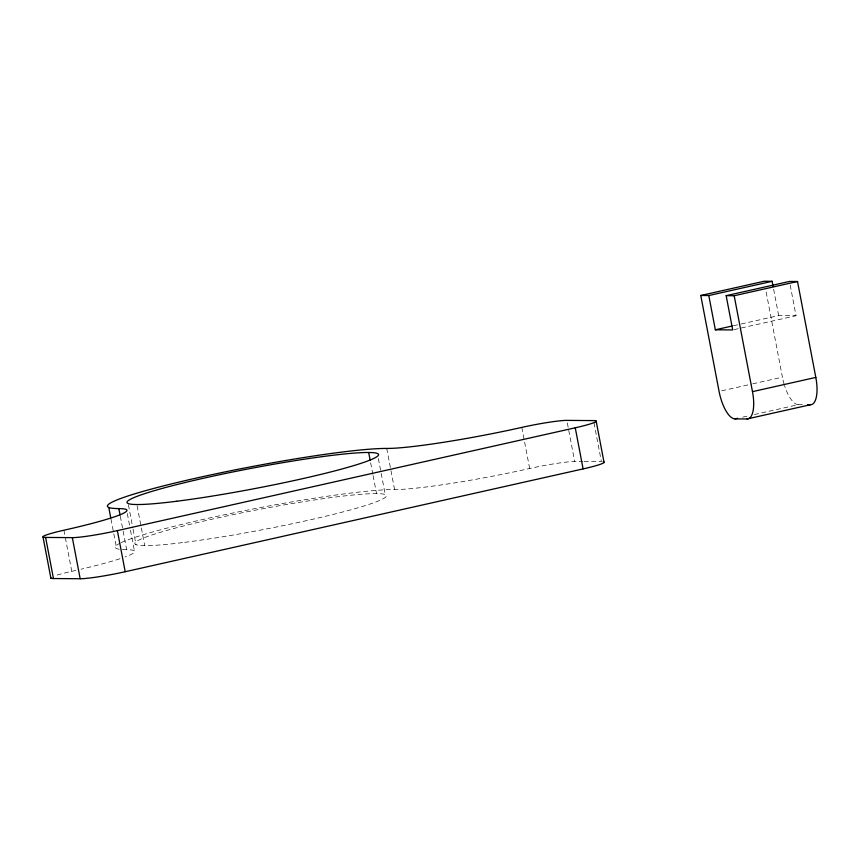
<?xml version="1.0" encoding="UTF-8"?>
<svg xmlns="http://www.w3.org/2000/svg" width="860" height="860" viewBox="0 0 860 860"><rect width="100%" height="100%" fill="white"/><g stroke="black" fill="none" stroke-linecap="round" stroke-linejoin="round"><path stroke-width="0.64" stroke-dasharray="4.3 3.22" d="M733.429 325.736L739.89 324.285M741.18 323.994L778.665 315.577L796.038 315.706L789.749 282.768M733.999 329.638L796.038 315.706M721.658 390.816L751.393 384.14M752.683 383.85L782.407 377.175L765.873 290.454M742.75 417.143L749.211 415.692M754.381 414.531L798.327 404.662L802.337 404.684M121.239 542.596A147.984 11.868 -10.8 0 1 252.55 509.088A147.984 11.868 -10.8 0 1 394.579 489.544A104.952 8.417 -10.8 0 0 529.652 468.506A34.98 2.806 -10.8 0 1 574.684 461.498L582.704 461.562M584.037 461.562L601.409 461.691L593.808 421.873M773.634 289.229L778.665 315.577M567.331 422.959L574.684 461.498M521.816 427.398L529.652 468.506M386.731 448.436L394.579 489.544M378.368 458.606L385.237 494.575M370.638 462.766L372.853 474.322M373.089 475.612L376.529 493.597M137.127 505.82L144.727 545.649M128.419 504.841L132.838 527.965M133.074 529.244L136.02 544.659M127.312 513.581L129.516 525.148M130.494 530.276L134.418 550.83M120.303 516.301L126.678 549.701A104.952 8.417 -10.8 0 1 125.033 556.979M110.972 519.021L116.616 548.562M63.919 530.222L71.756 571.33A34.98 2.806 -10.8 0 0 55.696 575.523M119.948 558.731A104.952 8.417 -10.8 0 1 81.044 569.202M75.787 570.416A104.952 8.417 -10.8 0 1 71.756 571.33M126.678 549.701A147.984 11.868 -10.8 0 1 120.443 549.389M119.25 549.228A147.984 11.868 -10.8 0 1 119.948 543.23M798.327 404.662A27.993 10.449 77.3 0 1 784.481 385.42M784.126 384.269A27.993 10.449 77.3 0 1 782.407 377.175M184.706 542.337A128.043 10.266 -10.8 0 0 385.452 497.263A128.043 10.266 -10.8 0 0 211.721 519.257A128.043 10.266 -10.8 0 0 184.706 542.337"/><path stroke-width="1.29" d="M700.782 295.485L708.801 295.539L715.337 329.799L732.698 329.928L726.163 295.668L789.501 281.446L797.521 281.51L815.817 377.422A27.993 10.449 77.3 0 1 810.356 404.748L747.017 418.971L734.999 418.885A27.993 10.449 77.3 0 1 719.078 391.397L700.782 295.485L764.11 281.263L772.13 281.317L773.14 286.595M708.801 295.539L772.13 281.317M726.163 295.668L734.182 295.733L797.521 281.51M715.337 329.799L732.139 326.026M45.612 537.435L72.337 537.629A34.98 2.806 -10.8 0 0 117.368 530.62L575.254 427.796A34.98 2.806 -10.8 0 0 593.561 420.594L566.847 420.389A34.98 2.806 -10.8 0 0 521.816 427.398A104.952 8.417 -10.8 0 1 386.731 448.436A147.984 11.868 -10.8 0 0 196.263 478.096A147.984 11.868 -10.8 0 0 118.831 508.593A104.952 8.417 -10.8 0 1 63.919 530.222A34.98 2.806 -10.8 0 0 45.612 537.435L53.46 578.543L80.173 578.737A34.98 2.806 -10.8 0 0 125.205 571.728L583.101 468.904A34.98 2.806 -10.8 0 0 603.107 461.798M747.017 418.971A27.993 10.449 77.3 0 0 752.478 391.644L815.817 377.422M734.999 418.885L737.579 418.304M807.68 404.727L810.356 404.748M734.182 295.733L752.478 391.644M596.141 420.97L603.989 462.078M575.254 427.796L583.101 468.904M368.682 452.489L370.155 460.197M118.831 508.593L120.056 515.011M117.368 530.62L125.205 571.728M108.769 507.454L110.736 517.731M72.337 537.629L80.173 578.737M43.032 537.059L50.88 578.157M53.46 578.543A34.98 2.806 -10.8 0 1 50.837 577.716M176.859 501.229A128.043 10.266 -10.8 0 0 377.604 456.155A128.043 10.266 -10.8 0 0 203.884 478.149A128.043 10.266 -10.8 0 0 176.859 501.229"/></g></svg>
